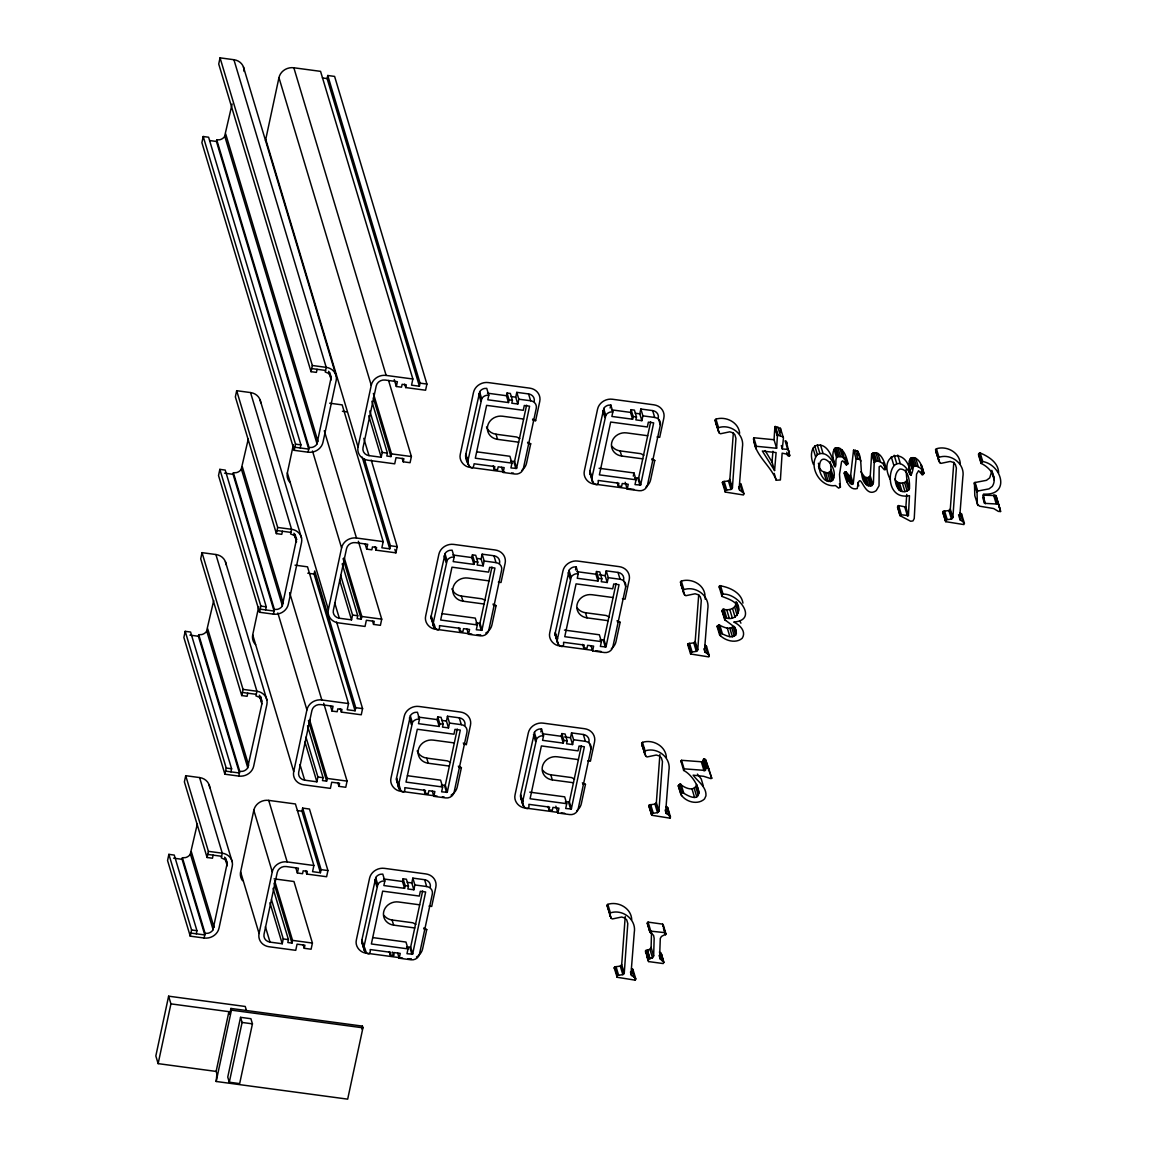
<?xml version="1.0" encoding="UTF-8"?>
<svg xmlns="http://www.w3.org/2000/svg" width="1157" height="1157" viewBox="0 0 1157 1157"><rect width="100%" height="100%" fill="white"/><g stroke="black" fill="none" stroke-linecap="round" stroke-linejoin="round"><path stroke-width="1.5" d="M364.224 946.05L362.155 943.302L361.91 939.889L375.851 877.31A7.231 6.566 -16.7 0 1 380.422 874.273L382.793 874.114L384.847 880.954L383.864 885.553L404.574 888.33L405.152 885.626L403.099 878.799L406.411 879.248L408.464 886.074L407.843 888.966L413.859 889.776L414.886 884.96L412.832 878.12L424.633 879.71A7.231 6.566 -16.7 0 1 430.274 887.202M424.633 879.71L426.687 886.537A7.231 6.566 -16.7 0 1 432.328 894.043L419.456 954.192A7.231 6.566 -16.7 0 1 411.01 959.804L399.208 958.213L400.235 953.397L394.233 952.587L393.611 955.48L390.299 955.031L390.878 952.341L370.168 949.55C371.383 958.531 362.127 951.358 363.963 946.73L377.905 884.15A7.231 6.566 -16.7 0 1 382.475 881.113L384.847 880.954M398.847 784.171L396.779 781.423L396.547 778.01L410.489 715.431A7.231 6.566 -16.7 0 1 415.059 712.394L417.431 712.235L419.485 719.061L418.501 723.66L439.212 726.451L439.79 723.747L437.736 716.921L441.048 717.354L443.102 724.195L442.48 727.088L448.497 727.898L449.523 723.067L447.47 716.241L459.271 717.817A7.231 6.566 -16.7 0 1 464.912 725.323M433.528 622.104L431.46 619.357L431.214 615.943L445.156 553.364A7.231 6.566 -16.7 0 1 449.726 550.342L452.112 550.168L454.166 557.009L453.182 561.608L473.893 564.385L474.471 561.695L472.418 554.854L475.729 555.302L477.783 562.128L477.161 565.021L483.163 565.831L484.19 561.015L482.151 554.174L493.952 555.765A7.231 6.566 -16.7 0 1 499.593 563.257M528.575 393.93L530.629 400.77A7.231 6.566 -16.7 0 1 536.269 408.276L523.398 468.426A7.231 6.566 -16.7 0 1 514.952 474.037L503.15 472.446L504.177 467.63L498.175 466.821L497.553 469.713L494.241 469.265L494.82 466.575L474.11 463.783C472.779 475.267 463.971 459.343 465.852 454.123L479.779 391.543A7.231 6.566 -16.7 0 1 484.349 388.506L486.735 388.347L488.789 395.173L487.806 399.787L508.516 402.564L509.094 399.859L507.041 393.033L510.353 393.467L512.406 400.308L511.784 403.2L517.786 404.01L518.828 399.194L516.774 392.353L528.575 393.93A7.231 6.566 -16.7 0 1 534.216 401.436M520.867 798.084L520.621 794.671L534.563 732.106A7.231 6.566 -16.7 0 1 539.133 729.069L541.505 728.896L543.559 735.736L542.575 740.335L563.285 743.112L563.864 740.422L561.81 733.581L565.122 734.03L567.176 740.87L566.554 743.763L572.57 744.558L573.597 739.742L571.544 732.902L583.345 734.493A7.231 6.566 -16.7 0 1 588.985 741.999M589.506 743.705L591.039 748.825L578.167 808.974A7.231 6.566 -16.7 0 1 569.721 814.586L557.92 813.009L558.947 808.179L552.945 807.384L552.323 810.262L549.011 809.828L549.589 807.123L528.879 804.346C530.094 813.313 520.838 806.154 522.675 801.512L536.617 738.933A7.231 6.566 -16.7 0 1 541.187 735.895L543.559 735.736M555.534 636.017L555.302 632.619L569.23 570.039A7.231 6.566 -16.7 0 1 573.8 567.002L576.186 566.843L578.24 573.67L577.256 578.269L597.967 581.06L598.545 578.355L596.491 571.515L599.803 571.963L601.857 578.804L601.235 581.696L607.237 582.506L608.278 577.676L606.225 570.849L618.026 572.426A7.231 6.566 -16.7 0 1 623.666 579.932M624.173 581.638L625.72 586.773L612.848 646.922A7.231 6.566 -16.7 0 1 604.402 652.534L592.601 650.943L593.628 646.127L587.626 645.317L587.004 648.209L583.692 647.761L584.271 645.056L563.56 642.28C564.775 651.261 555.519 644.087 557.341 639.445L571.283 576.88A7.231 6.566 -16.7 0 1 575.853 573.843L578.24 573.67M592.225 476.944L590.157 474.196L589.925 470.783L603.867 408.219A7.231 6.566 -16.7 0 1 608.423 405.181L610.809 405.008L612.863 411.849L611.879 416.448L632.59 419.224L633.168 416.534L631.115 409.694L634.426 410.142L636.48 416.983L635.858 419.875L641.86 420.671L642.902 415.855L640.848 409.014L652.649 410.605A7.231 6.566 -16.7 0 1 658.29 418.111M705.206 599.181L705.22 596.405M858.364 455.352L857.626 451.056L853.548 450.174L850.67 475.122L853.244 483.669L852.102 484.45C846.664 483.033 849.151 471.969 844.812 472.128L844.162 473.213M858.378 452.488C863.903 461.31 856.715 486.461 871.843 485.636L873.419 482.859L874.215 462.482C878.337 458.244 886.754 465.389 885.394 469.525L884.338 469.8L880.81 465.837L879.161 466.734L879.045 485.781L876.239 490.582C863.223 500.041 860.475 466.17 857.265 488.514C848.949 491.204 845.449 478.897 844.176 472.982M753.829 437.751L756.389 446.298L776.607 448.265L774.047 439.732L753.829 437.751C753.366 454.282 770.736 465.201 776.26 480.227L780.397 479.967L782.132 453.154L786.283 454.021L789.045 456.292L789.725 455.656L786.326 441.439L785.126 440.831L787.686 449.379L789.508 451.751M755.94 448.757L753.381 438.807M818.534 466.213L819.561 469.641A22.287 20.233 -16.7 0 0 824.681 479.793L830.307 481.572L832.997 479.837L833.647 478.101L831.088 469.554L830.307 461.643M833.647 478.101C838.058 465.664 818.1 447.412 819.561 469.641M981.078 463.407L982.741 461.513C1002.179 465.027 1010.611 495.948 983.522 494.082L984.564 503.338L998.549 504.119L1000.574 511.524L998.375 511.394L993.661 508.545L979.675 506.202L977.347 504.221L977.014 491.175L989.018 488.876L992.272 486.432C998.173 477.262 989.307 467.124 981.078 463.407L978.518 454.86L980.181 452.966C988.541 456.509 998.462 462.554 998.607 472.765M651.55 931.486L651.102 947.395L653.662 955.942L652.505 957.851L648.166 959.11L647.92 960.238L648.629 961.583L663.135 963.55L663.901 962.393L661.341 953.845L659.447 951.994L662.006 960.541L663.901 962.393M846.736 481.76L848.558 480.415M923.893 473.603C922.722 467.645 919.106 455.468 910.848 458.1C906.408 463.06 910.067 487.444 913.408 466.647C917.631 464.217 924.718 470.754 923.257 474.442L922.158 474.717L918.6 470.682L916.575 474.124L914.247 518.495L913.003 520.91L910.66 521.257L900.03 515.646L897.47 507.099L898.627 505.595L905.859 507.026L906.77 494.372M909.431 488.428C909.879 481.89 908.881 468.816 899.958 469.033C890.572 474.703 896.227 497.987 908.664 490.091L909.431 488.428L906.871 479.895L906.018 469.684M774.047 439.732L774.901 426.586L780.44 428.321L780.556 432.53M776.607 448.265L777.461 435.133L774.901 426.586M774.583 470.552L762.362 451.042L776.101 452.575L774.583 470.552L772.023 462.005L772.934 451.23M835.426 466.488C833.575 460.949 830.943 453.356 834.964 448.207C843.337 445.619 846.823 457.839 848.009 463.711L846.273 464.796L842.73 460.79L841.587 461.571L839.519 474.298L840.401 487.184L838.623 488.109L835.426 485.55C820.356 487.907 807.832 466.372 817.392 454.629C825.534 450.16 832.519 459.517 834.689 466.459C837.35 466.604 834.269 458.519 837.538 456.755L842.455 456.885L848.009 463.711M653.662 955.942L654.153 938.298L653.604 935.406L649.872 931.862L647.298 923.329L648.079 922.115L662.657 924.139L663.409 925.484L665.969 934.032L661.442 936.447L660.285 938.428L659.664 955.928L660.184 958.922L662.006 960.541M787.686 449.379L782.32 448.959L783.448 437.91L780.44 428.321M708.879 768.971L711.743 778.256L710.948 778.647L703.716 776.318L693.13 775.176C697.787 781.539 706.667 786.89 705.944 795.842L704.512 798.952C697.671 805.417 685.378 801.917 680.837 794.309L682.63 792.531C708.72 809.394 698.568 778.054 683.657 770.446L684.091 768.841L705.408 770.432L702.849 761.885L703.948 758.963L705.669 759.889L709.183 769.709L708.388 770.099M705.408 770.432L705.799 767.944L703.225 759.397M724.687 619.66L722.127 611.113L723.024 609.247C728.563 610.78 736.647 609.001 736.011 601.712C742.968 610.361 735.78 621.656 725.598 617.795L724.687 619.66L734.377 626.935L736.257 630.131L735.693 635.063C731.542 639.04 725.584 635.179 721.332 633.486L719.611 634.875C724.774 640.645 735.809 643.914 742.172 638.288C746.641 631.52 739.641 624.693 733.726 622.047C759.281 620.224 737.616 592.124 722.156 594.235L721.954 596.376C728.404 599.095 738.325 601.553 738.585 610.26M635.8 978.909L634.152 977.101L631.592 968.554L632.937 969.421L635.8 978.909L635.294 980.167L617.144 977.275L614.193 967.816L614.685 966.905L620.297 966.109L621.699 964.591L625.228 916.445M617.144 977.275L617.245 975.438L622.856 974.657L624.259 973.138L627.788 923.59L626.718 919.887L624.751 917.993L621.627 917.024L612.342 918.962L611.127 918.224L606.977 905.237L607.83 904.34C618.243 900.999 631.274 908.144 631.722 919.656M670.467 816.914L668.818 815.107L666.258 806.559L667.603 807.427L670.467 816.914L669.946 818.158L651.81 815.266L648.846 805.807L649.352 804.896L654.963 804.115L656.366 802.596L659.895 754.451M651.42 814.354L651.912 813.443L657.523 812.662L658.926 811.144L662.455 761.581L661.37 757.878L659.418 755.998L656.279 755.029L647.009 756.967L645.794 756.23L642.164 745.831L641.643 743.228L642.497 742.346C652.91 738.99 665.94 746.135 666.389 757.661M709.299 655.657L707.65 653.85L705.09 645.302L706.435 646.17L709.299 655.657L708.778 656.901L690.642 654.009L687.677 644.55L688.184 643.639L693.795 642.858L695.198 641.34L698.727 594.597M690.642 654.009L690.743 652.186L696.355 651.391L697.758 649.887L701.287 600.324L700.202 596.622L698.25 594.727L695.111 593.772L685.841 595.696L684.626 594.973L680.996 584.56L680.475 581.971L681.328 581.089C691.235 577.95 703.933 584.198 704.989 595.161M743.951 493.706L742.302 491.899L739.728 483.351L741.073 484.219L743.951 493.706L743.43 494.965L725.294 492.072L722.33 482.599L722.821 481.688L728.433 480.907L729.85 479.388L733.379 432.646M725.294 492.072L725.396 490.235L731.007 489.454L732.41 487.936L735.939 438.387L734.854 434.685L732.902 432.79L729.763 431.821L720.493 433.759L719.264 433.022L715.648 422.623L715.113 420.034L715.981 419.138C725.887 416.014 738.585 422.247 739.641 433.21M964.403 523.326L962.754 521.518L960.18 512.97L961.525 513.838L964.403 523.326L963.882 524.569L945.746 521.677L942.781 512.218L943.273 511.307L948.885 510.526L950.302 509.008L953.831 462.265M945.341 520.766L945.847 519.855L951.459 519.074L952.862 517.555L956.391 467.992L955.306 464.304L953.354 462.41L950.215 461.441L940.93 463.378L939.715 462.641L936.1 452.242L935.565 449.654L936.432 448.757C946.845 445.416 959.862 452.546 960.324 464.073M197.399 823.625L190.225 854.401A7.651 6.956 -16.7 0 1 185.395 857.612L182.416 857.756L205.107 933.395L208.072 933.251A7.651 6.956 -16.7 0 0 212.917 930.04L227.249 863.035L225.514 859.868L221.276 857.814L222.274 853.186L199.583 777.562L185.713 775.696L184.382 781.872L207.074 857.496L212.469 858.219L213.119 855.139M213.712 600.57L206.539 631.36A7.651 6.956 -16.7 0 1 201.708 634.571L198.744 634.716L239.759 771.444L242.724 771.3A7.651 6.956 -16.7 0 0 247.569 768.089L261.901 703.818L260.614 696.745M248.365 438.633L241.191 469.409A7.651 6.956 -16.7 0 1 236.361 472.635L233.396 472.779L274.411 609.508L277.376 609.363A7.651 6.956 -16.7 0 0 282.221 606.152L296.554 539.148L294.109 535.358L290.581 533.927L291.578 529.313L250.548 392.57L236.679 390.704L235.363 396.88L276.378 533.608L281.758 534.332L282.424 531.251M232.109 104.014L224.574 136.555A7.651 6.956 -16.7 0 1 219.729 139.766L216.764 139.91L309.064 447.557L312.028 447.412A7.651 6.956 -16.7 0 0 316.873 444.201L331.206 377.196L328.762 373.422L325.233 371.99L326.216 367.362L233.916 59.716L220.047 57.85L218.731 64.025L311.031 371.672L316.411 372.395L317.076 369.3M419.485 719.061L417.113 719.235A7.231 6.566 -16.7 0 0 412.543 722.272L398.601 784.836C396.764 789.479 406.02 796.652 404.805 787.671L425.516 790.462L424.937 793.152L428.249 793.601L428.871 790.708L434.873 791.518L433.846 796.334L445.647 797.925A7.231 6.566 -16.7 0 0 454.094 792.314L466.965 732.164A7.231 6.566 -16.7 0 0 461.325 724.658L459.271 717.817M454.166 557.009L451.78 557.168A7.231 6.566 -16.7 0 0 447.209 560.205L433.268 622.784C431.445 627.412 440.701 634.586 439.486 625.619L460.197 628.396L459.618 631.1L462.93 631.534L463.552 628.641L469.554 629.451L468.527 634.267L480.329 635.858A7.231 6.566 -16.7 0 0 488.775 630.247L501.632 570.097A7.231 6.566 -16.7 0 0 496.006 562.606L493.952 555.765M488.789 395.173L486.403 395.347A7.231 6.566 -16.7 0 0 481.833 398.384L467.891 460.949L468.137 464.362M612.863 411.849L610.477 412.022A7.231 6.566 -16.7 0 0 605.906 415.045L591.965 477.624C590.142 482.267 599.398 489.425 598.183 480.459L618.894 483.236L618.315 485.94L621.627 486.388L622.249 483.496L628.251 484.291L627.224 489.122L639.026 490.698A7.231 6.566 -16.7 0 0 647.472 485.087L660.343 424.937L658.796 419.817M661.341 953.845L663.279 961.366M649.872 931.862L647.428 922.519M900.03 515.646L897.644 506.115M900.204 514.663L908.419 515.574L909.474 495.644C877.642 501.993 890.557 438.04 911.065 475.209M300.241 447.961L300.907 444.881L208.607 137.235L203.213 136.512L201.897 142.673L294.196 450.333L308.066 452.185A12.756 11.584 -16.7 0 0 322.977 442.292L336.166 380.595A12.756 11.584 -16.7 0 0 326.216 367.362L312.347 365.496L220.047 57.85M294.861 447.238L308.731 449.104L216.431 141.458L216.764 139.91M265.531 140.879A12.756 11.584 -16.7 0 1 265.748 139.361L278.953 77.664A12.756 11.584 -16.7 0 1 293.849 67.771L320.561 71.358L412.861 379.004L411.545 385.165L419.413 386.236L420.063 383.141L327.764 75.494L334.604 76.42L426.904 384.066L425.588 390.227L405.702 387.566L404.661 384.11M230.937 771.849L231.602 768.769L190.587 632.04L185.192 631.317L183.876 637.478L224.892 774.207L238.776 776.072A12.756 11.584 -16.7 0 0 253.672 766.18L266.877 704.483A12.756 11.584 -16.7 0 0 256.926 691.25L215.896 554.521L202.027 552.656L200.711 558.817L241.726 695.559L247.106 696.283L247.772 693.188M265.589 609.913L266.255 606.818L225.225 470.089L219.844 469.366L218.528 475.541L259.544 612.27L273.428 614.136A12.756 11.584 -16.7 0 0 288.324 604.229L301.529 542.546A12.756 11.584 -16.7 0 0 291.578 529.313L277.694 527.447L236.679 390.704M225.557 771.126L239.427 772.992L198.411 636.263L198.744 634.716M260.209 609.189L274.079 611.055L233.063 474.312L233.396 472.779M419.413 386.236L327.113 78.575L327.764 75.494M196.285 933.8L196.95 930.705L174.259 855.081L168.879 854.358L167.563 860.533L190.254 936.158L204.124 938.023A12.756 11.584 -16.7 0 0 219.02 928.116L232.224 866.434A12.756 11.584 -16.7 0 0 222.274 853.186L208.405 851.335L185.713 775.696M190.905 933.077L204.789 934.943L182.097 859.304L182.416 857.756M168.618 996.177L155.833 1055.951L158.133 1063.63L216.128 1071.425L216.894 1073.985L216.171 1081.477L347.679 1099.15L362.936 1027.821L362.416 1026.114L230.923 1008.441L229.679 1014.226L228.912 1011.666L170.932 1003.871L168.618 996.177L245.241 1006.474L246.267 1009.887M158.133 1063.63L170.932 1003.871M255.596 644.651A12.756 11.584 -16.7 0 1 252.703 634.831L258.734 606.63M290.248 482.715A12.756 11.584 -16.7 0 1 287.355 472.88L293.386 444.678M190.254 936.158L191.57 929.982L168.879 854.358M207.074 857.496L208.405 851.335M224.892 774.207L226.222 768.046L185.192 631.317M241.726 695.559L243.042 689.384L202.027 552.656M259.544 612.27L260.875 606.094L219.844 469.366M276.378 533.608L277.694 527.447M294.196 450.333L295.512 444.158L203.213 136.512M311.031 371.672L312.347 365.496M204.124 938.023L205.107 933.395M238.776 776.072L239.759 771.444M273.428 614.136L274.411 609.508M308.066 452.185L309.064 447.557M242.507 880.636A12.756 11.584 -16.7 0 1 240.613 871.973L253.817 810.276A12.756 11.584 -16.7 0 1 268.713 800.384L295.425 803.97L313.894 865.508L312.564 871.669L320.431 872.725L321.096 869.645L302.642 808.107L309.469 809.032L327.937 870.556L326.607 876.731L306.735 874.056L305.708 870.643M355.083 710.788L314.068 574.046L314.733 570.965L355.749 707.694L355.083 710.788L347.216 709.733L348.532 703.557L307.516 566.829L295.049 565.151M216.128 1071.425L228.912 1011.666M216.171 1081.477L231.429 1010.148L230.923 1008.441M388.578 380.508L411.4 456.552L410.07 462.713L403.243 461.802L403.894 458.722L396.027 457.666L394.711 463.827L367.998 460.24A12.756 11.584 -16.7 0 1 358.048 447.007L371.252 385.31L278.953 77.664M240.555 1017.321L227.755 1077.095L229.303 1082.214L239.658 1083.603L252.443 1023.844L250.91 1018.724L240.555 1017.321L242.088 1022.455L229.303 1082.214M274.079 878.843L293.965 881.518L312.419 943.056L311.103 949.217L304.262 948.306L304.927 945.211L297.06 944.155L295.744 950.331L269.031 946.744A12.756 11.584 -16.7 0 1 259.067 933.497L272.271 871.814L253.817 810.276M323.7 703.225L347.071 781.105L345.755 787.281L338.914 786.355L339.58 783.275L331.712 782.219L330.396 788.38L303.669 784.793A12.756 11.584 -16.7 0 1 293.719 771.56L306.923 709.863L277.839 612.935M358.352 541.274L381.723 619.169L380.407 625.33L373.566 624.418L374.232 621.323L366.364 620.268L365.034 626.443L338.321 622.856A12.756 11.584 -16.7 0 1 328.371 609.623L341.575 547.926L312.491 450.999M320.431 872.725L301.977 811.202L302.642 808.107M405.702 387.566L406.281 384.862L402.144 384.312L401.522 387.19L396.345 386.496L397.372 381.68L385.151 380.046A7.651 6.956 -16.7 0 0 376.213 385.975L363.009 447.672A7.651 6.956 -16.7 0 0 368.982 455.612L381.203 457.261L382.229 452.43L369.792 410.952M306.735 874.056L307.314 871.366L303.163 870.802L302.555 873.694L297.378 873L298.405 868.184L286.184 866.535A7.651 6.956 -16.7 0 0 277.246 872.479L264.042 934.176A7.651 6.956 -16.7 0 0 270.015 942.116L282.236 943.75L283.263 938.934L271.476 899.625M336.615 622.076L362.575 708.619L361.259 714.78L341.387 712.119L341.966 709.415L337.815 708.865L337.193 711.757L332.016 711.063L333.057 706.233L320.836 704.599A7.651 6.956 -16.7 0 0 311.898 710.528L298.694 772.225A7.651 6.956 -16.7 0 0 304.667 780.165L316.888 781.814L317.915 776.998L305.969 737.183M371.267 460.139L397.227 546.668L395.911 552.844L376.025 550.168L376.603 547.478L372.467 546.914L371.845 549.806L366.668 549.112L367.709 544.296L355.488 542.647A7.651 6.956 -16.7 0 0 346.55 548.592L333.346 610.289A7.651 6.956 -16.7 0 0 339.319 618.228L351.526 619.863L352.567 615.047L340.621 575.246M371.86 401.277L387.407 453.125L386.8 456.017L390.936 456.581L391.514 453.877L373.364 393.394M273.052 888.359L288.44 939.629L287.818 942.521L291.969 943.085L292.547 940.381L274.599 880.564M307.516 725.757L323.092 777.692L322.47 780.585L326.621 781.134L327.185 778.43L309.541 719.582M342.168 563.821L357.744 615.741L357.123 618.633L361.259 619.197L361.837 616.493L344.193 557.645M329.702 403.2L342.168 404.878L383.184 541.621L381.868 547.782L389.735 548.837L390.401 545.757L364.441 459.213M361.808 1029.007L362.416 1026.114M404.574 888.33L402.52 881.489L403.099 878.799M439.212 726.451L437.158 719.611L437.736 716.921M473.893 564.385L471.839 557.558L472.418 554.854M508.516 402.564L506.462 395.723L507.041 393.033M413.859 889.776L411.805 882.936L412.832 878.12M448.497 727.898L446.443 721.057L447.47 716.241M483.163 565.831L481.11 558.99L482.151 554.174M517.786 404.01L515.733 397.169L516.774 392.353M408.016 948.885L406.989 953.715L412.615 954.178L425.646 891.975L420.353 891.252L419.326 896.068L382.663 891.136L371.368 943.967L408.016 948.885L405.977 942.058L372.814 937.604M442.654 787.006L441.627 791.822L447.253 792.299L460.284 730.096L454.99 729.358L453.963 734.189L417.301 729.257L406.006 782.089L442.654 787.006L440.615 780.165L407.438 775.711M477.335 624.939L476.308 629.77L481.934 630.232L494.95 568.029L489.671 567.306L488.63 572.122L451.982 567.19L440.672 620.022L477.335 624.939L475.281 618.113L442.119 613.658M511.958 463.118L510.931 467.934L516.557 468.411L529.588 406.208L524.295 405.471L523.268 410.301L486.605 405.369L475.31 458.201L511.958 463.118L509.904 456.277L476.742 451.823M406.599 947.091L410.663 947.033L422.652 890.948M441.236 785.213L445.3 785.155L457.29 729.069M475.903 623.146L479.967 623.088L491.971 567.002M510.526 461.325L514.59 461.267L526.594 405.181M423.65 928.059L426.745 929.577L422.623 948.856A12.756 11.584 -16.7 0 1 416.462 957.013M458.288 766.18L461.383 767.684L457.261 786.962A12.756 11.584 -16.7 0 1 451.1 795.134M463.639 744.197L466.343 744.558L470.465 725.28A12.756 11.584 -16.7 0 0 460.515 712.047L419.094 706.479C412.601 705.524 405.586 709.82 404.198 716.371L390.994 778.068C389.432 784.388 394.653 790.723 400.944 791.301L437.187 796.175M492.954 604.113L496.064 605.632L491.942 624.91A12.756 11.584 -16.7 0 1 485.781 633.067M527.578 442.292L530.687 443.796L526.565 463.089A12.756 11.584 -16.7 0 1 521.908 470.248M532.943 420.309L535.633 420.671L539.755 401.392A12.756 11.584 -16.7 0 0 529.805 388.159L488.399 382.591C481.905 381.636 474.891 385.946 473.488 392.483L460.298 454.18C458.736 460.486 463.957 466.85 470.248 467.414L504.756 472.056M540.854 731.962L541.505 728.896M575.535 569.909L576.186 566.843M610.158 408.074L610.809 405.008M563.285 743.112L561.232 736.286L561.81 733.581M597.967 581.06L595.913 574.219L596.491 571.515M632.59 419.224L630.536 412.398L631.115 409.694M572.57 744.558L570.517 737.732L571.544 732.902M607.237 582.506L605.183 575.665L606.225 570.849M641.86 420.671L639.807 413.844L640.848 409.014M633.298 476.163L633.978 472.953L599.08 468.267M566.728 803.681L565.701 808.497L571.327 808.96L584.357 746.757L579.064 746.034L578.037 750.85L541.389 745.932L530.08 798.749L566.728 803.681L564.688 796.84L529.776 792.155M601.409 641.614L600.382 646.43L606.008 646.908L619.038 584.704L613.745 583.967L612.718 588.783L576.056 583.866L564.761 636.697L601.409 641.614L599.355 634.774L564.442 630.088M636.032 479.793L635.005 484.609L640.631 485.072L653.662 422.869L648.368 422.146L647.341 426.962L610.679 422.045L599.384 474.862L636.032 479.793L633.978 472.953M565.31 801.888L569.374 801.815L581.364 745.73M599.977 639.821L604.041 639.763L616.045 583.678M634.6 478L638.664 477.942L650.668 421.842M582.361 782.855L585.456 784.359L581.335 803.638A12.756 11.584 -16.7 0 1 576.678 810.811M617.028 620.788L620.138 622.292L616.016 641.571A12.756 11.584 -16.7 0 1 611.359 648.744M651.666 458.967L654.761 460.472L650.639 479.75A12.756 11.584 -16.7 0 1 645.982 486.923M647.92 960.238L645.592 950.562L649.93 949.304L651.102 947.395M977.969 505.537L974.787 495.673L974.454 482.628L986.458 480.329L989.712 477.884L991.665 471.55L994.225 480.097M853.244 483.669L856.108 458.722L853.548 450.174M834.689 466.459C832.852 457.594 826.807 440.774 814.817 446.081C810.102 450.868 810.999 458.75 813.429 464.478M860.88 471.738L864.785 477.161L867.938 477.667L870.252 475.975L871.655 453.934C879.855 448.714 885.235 462.641 886.016 468.744M818.982 466.994A22.287 20.233 -16.7 0 0 822.121 471.261L827.747 473.025L830.422 471.289L831.088 469.554M680.837 794.309L678.262 785.762L680.07 783.983C684.149 787.729 694.272 792.588 696.615 784.489L699.175 793.037M755.955 447.354L756.389 446.298M740.87 486.417L741.073 484.219M706.218 648.354L706.435 646.17M632.72 971.62L632.937 969.421M961.322 516.036L961.525 513.838M894.708 479.114C896.371 483.51 902.735 484.277 906.09 481.543L906.871 479.895M662.932 926.497L663.409 925.484M720.869 588.638L719.394 587.828L719.582 585.688C729.112 587.12 741.319 592.326 742.953 603.115M719.611 634.875L717.051 626.327L718.772 624.939C723.024 626.631 728.982 630.493 733.133 626.515L735.693 635.063M835.137 466.864L832.866 457.941M920.683 465.895L921.334 465.056M910.588 474.674C907.956 445.228 876.832 453.067 890.196 479.331M718.208 431.171L717.687 428.582L718.54 427.685C730.617 423.592 744.718 434.106 742.418 447.166L739.222 487.618L739.641 490.25L742.302 491.899M683.556 593.107L683.035 590.518L683.888 589.622C695.964 585.529 710.08 596.043 707.766 609.103L704.57 649.554L704.989 652.186L707.65 653.85M644.724 754.364L644.203 751.775L645.056 750.893C657.133 746.786 671.234 757.3 668.934 770.374L665.738 810.811L666.157 813.443L668.818 815.107M938.66 460.775L938.139 458.186L938.992 457.304C951.068 453.197 965.169 463.726 962.87 476.785L959.674 517.237L960.093 519.869L962.754 521.518M634.152 977.101L631.491 975.452L631.071 972.82L634.282 932.368C636.581 919.309 622.466 908.795 610.39 912.887L609.537 913.784L610.072 916.373M681.097 761.899L681.516 760.294L702.849 761.885M845.998 471.868L849.542 475.903L850.67 475.122M650.003 931.067L665.217 932.687L665.969 934.032M705.799 767.944L708.229 768.436L711.743 778.256M777.461 435.133L783 436.869M1000.574 511.524L995.989 495.586L982.843 495.167L985.417 503.714M856.108 458.722L860.186 459.604L860.938 461.036M322.384 77.938L327.113 78.575M209.634 140.547L216.431 141.458M371.252 385.31A12.756 11.584 -16.7 0 1 386.149 375.418L412.861 379.004M311.681 368.577L325.565 370.442M420.063 383.141L426.904 384.066M487.473 393.178L506.462 395.723M611.547 409.838L630.536 412.398M511.235 396.562L515.733 397.169M635.309 413.237L639.807 413.844M518.828 399.194L530.629 400.77M642.902 415.855L654.703 417.446A7.231 6.566 -16.7 0 1 660.343 424.937M509.094 399.859L512.406 400.308M633.168 416.534L636.48 416.983M523.629 419.051L502.5 416.216A12.756 11.584 -16.7 0 0 487.603 426.109A12.756 11.584 -16.7 0 0 497.553 439.356L518.669 442.191M647.703 435.726L626.573 432.892A12.756 11.584 -16.7 0 0 611.677 442.784A12.756 11.584 -16.7 0 0 621.627 456.017L642.757 458.852M657.017 436.97L659.707 437.332L663.843 418.053A12.756 11.584 -16.7 0 0 653.893 404.82L612.472 399.252C605.979 398.312 598.964 402.607 597.562 409.159L584.372 470.841C582.824 477.161 588.016 483.525 594.322 484.089L634.007 489.411M342.414 411.256L347.143 411.892M486.49 426.991A12.756 11.584 -16.7 0 0 496.02 434.222L516.716 437.013L519.826 438.517M612.024 446.327A12.756 11.584 -16.7 0 0 620.094 450.897L640.804 453.674L643.899 455.193M527.997 443.435L530.687 443.796M652.071 460.11L654.761 460.472M382.229 452.43L387.407 453.125M391.514 453.877L411.4 456.552M295.512 444.158L300.907 444.881M224.574 473.17L233.063 474.312M341.575 547.926A12.756 11.584 -16.7 0 1 356.472 538.019L383.184 541.621M277.044 530.528L290.913 532.394M390.401 545.757L397.227 546.668M452.85 554.998L471.839 557.558M576.924 571.674L595.913 574.219M476.612 558.397L481.11 558.99M599.181 574.855L605.183 575.665M484.19 561.015L496.006 562.606M608.278 577.676L620.08 579.267A7.231 6.566 -16.7 0 1 625.72 586.773M474.471 561.695L477.783 562.128M598.545 578.355L601.857 578.804M489.006 580.886L467.876 578.037A12.756 11.584 -16.7 0 0 452.98 587.944A12.756 11.584 -16.7 0 0 462.93 601.177L484.045 604.012M498.32 582.13L501.01 582.492L505.132 563.213A12.756 11.584 -16.7 0 0 495.182 549.98L453.775 544.412C447.282 543.472 440.267 547.753 438.865 554.319L425.675 616.001C424.113 622.307 429.319 628.67 435.625 629.234L471.854 634.108M613.08 597.547L591.95 594.712A12.756 11.584 -16.7 0 0 577.054 604.605A12.756 11.584 -16.7 0 0 587.004 617.852L608.119 620.687M622.394 598.805L625.084 599.167L629.206 579.888A12.756 11.584 -16.7 0 0 619.255 566.641L577.849 561.087C571.356 560.133 564.341 564.428 562.938 570.98L549.749 632.677C548.187 638.997 553.408 645.331 559.699 645.91L592.485 650.321M307.776 573.207L314.068 574.046M451.866 588.826A12.756 11.584 -16.7 0 0 461.383 596.043L482.093 598.834L485.202 600.338M577.401 608.148A12.756 11.584 -16.7 0 0 585.471 612.718L606.167 615.495L609.276 617.014M493.374 605.27L496.064 605.632M617.448 621.931L620.138 622.292M352.567 615.047L357.744 615.741M361.837 616.493L381.723 619.169M595.942 650.784L601.105 651.478M260.875 606.094L266.255 606.818M189.922 635.121L198.411 636.263M243.042 689.384L256.926 691.25L255.928 695.878L259.457 697.309L261.641 700.216M306.923 709.863A12.756 11.584 -16.7 0 1 321.82 699.971L348.532 703.557M242.392 692.465L256.261 694.33M355.749 707.694L362.575 708.619M418.183 717.065L437.158 719.611M542.257 733.726L561.232 736.286M441.931 720.449L446.443 721.057M564.515 736.922L570.517 737.732M449.523 723.067L461.325 724.658M573.597 739.742L585.399 741.333A7.231 6.566 -16.7 0 1 591.039 748.825M439.79 723.747L443.102 724.195M563.864 740.422L567.176 740.87M454.325 742.939L433.21 740.104A12.756 11.584 -16.7 0 0 418.299 749.996A12.756 11.584 -16.7 0 0 428.249 763.244L449.379 766.079M578.399 759.614L557.284 756.779A12.756 11.584 -16.7 0 0 542.373 766.672A12.756 11.584 -16.7 0 0 552.323 779.905L573.453 782.739M587.727 760.858L590.417 761.219L594.539 741.941A12.756 11.584 -16.7 0 0 584.589 728.708L543.168 723.139C536.689 722.185 529.66 726.495 528.272 733.046L515.067 794.729C513.506 801.049 518.726 807.398 525.018 807.976M417.185 750.879A12.756 11.584 -16.7 0 0 426.716 758.11L447.426 760.887L450.521 762.405M542.734 770.215A12.756 11.584 -16.7 0 0 550.79 774.785L571.5 777.562L574.595 779.066M458.693 767.322L461.383 767.684M582.766 783.998L585.456 784.359M317.915 776.998L323.092 777.692M327.185 778.43L347.071 781.105M526.739 808.208L557.804 812.373M561.261 812.836L564.717 813.299M226.222 768.046L231.602 768.769M297.262 810.565L301.977 811.202M272.271 871.814A12.756 11.584 -16.7 0 1 287.167 861.907L313.894 865.508M207.739 854.416L221.609 856.281M321.096 869.645L327.937 870.556M383.546 878.944L402.52 881.489M407.293 882.328L411.805 882.936M414.886 884.96L426.687 886.537M405.152 885.626L408.464 886.074M173.608 858.161L182.097 859.304M419.687 904.817L398.572 901.983A12.756 11.584 -16.7 0 0 383.661 911.89A12.756 11.584 -16.7 0 0 393.611 925.123L414.741 927.957M429.001 906.076L431.706 906.437L435.827 887.159A12.756 11.584 -16.7 0 0 425.877 873.925L384.457 868.357C377.977 867.403 370.949 871.713 369.56 878.25L356.356 939.947C354.809 946.267 360.015 952.616 366.306 953.18L402.549 958.054M384.023 915.418A12.756 11.584 -16.7 0 0 392.078 919.989L412.789 922.78L415.884 924.284M424.055 929.216L426.745 929.577M283.263 938.934L288.44 939.629M292.547 940.381L312.419 943.056M191.57 929.982L196.95 930.705M231.429 1010.148L362.936 1027.821M242.088 1022.455L252.443 1023.844M724.022 483.872L722.33 482.599M689.37 645.823L687.677 644.55M532.538 419.152L535.633 420.671M463.234 743.04L466.343 744.558M642.164 745.831L644.435 748.42M978.518 454.86L979.603 455.684M722.127 611.113L725.526 620.485M556.372 637.536L557.602 638.78M521.691 799.603L522.935 800.832M697.396 774.105L701.214 778.936L703.34 785.965M717.051 626.327L718.107 627.788M765.11 450.565L772.023 462.005M936.1 452.242L939.715 462.641M715.648 422.623L719.264 433.022M680.996 584.56L684.626 594.973M647.298 923.329L650.379 932.773M678.262 785.762L681.589 795.669M466.083 457.536L466.922 459.04M645.36 951.69L646.069 953.035M739.815 620.904L740.914 623.16M942.781 512.218L945.746 521.677M648.846 805.807L651.81 815.266M614.193 967.816L614.584 968.727M786.326 441.439L786.948 443.203M667.603 807.427L669.946 818.158M991.838 470.364L993.877 477.205M995.989 495.586L1000.429 510.353M994.832 494.994L997.392 503.541M993.603 495.109L996.163 503.657M980.181 452.966L982.741 461.513M979.27 452.994L981.83 461.542M980.109 457.391L981.657 462.511M978.533 453.862L981.093 462.41M982.669 497.38L984.564 503.338M975.091 482.397L977.665 490.93M974.454 482.628L977.014 491.175M974.266 483.366L976.826 491.913M958.546 514.735L960.093 519.869M936.432 448.757L938.992 457.304M935.565 449.654L938.139 458.186M950.302 509.008L952.862 517.555M949.825 509.977L952.385 518.524M948.885 510.526L951.459 519.074M944.589 510.96L947.164 519.507M943.273 511.307L945.847 519.855M921.334 464.825L923.893 473.372M921.71 469.323L923.257 474.442M921.131 471.304L922.158 474.717M915.722 458.215L918.282 466.763M913.77 457.565L916.33 466.112M912.135 457.579L914.695 466.126M910.848 458.1L913.408 466.647M909.923 459.141L912.483 467.688M909.359 460.688L911.918 469.236M908.766 466.155L911.34 474.703M906.09 481.543L908.664 490.091M897.745 455.063L900.305 463.61M904.6 482.599L907.175 491.147M894.216 455.236L896.776 463.783M902.402 483.062L904.962 491.609M899.481 482.932L902.041 491.465M891.252 456.784L893.826 465.331M905.859 507.026L908.419 515.574M897.716 482.426L900.276 490.973M904.948 507.561L907.507 516.109M896.198 481.428L898.772 489.975M898.627 505.595L901.187 514.142M883.341 462.699L885.394 469.525M877.845 453.356L880.419 461.903M875.892 452.705L878.467 461.253M874.056 452.662L876.616 461.209M872.638 453.067L875.198 461.614M871.655 453.934L874.215 462.482M870.252 475.975L872.826 484.523M869.283 477.089L871.843 485.636M867.938 477.667L870.498 486.215M866.231 477.682L868.791 486.229M857.626 451.056L860.186 459.604M864.785 477.161L867.345 485.709M863.411 475.99L865.971 484.537M855.298 450.174L857.858 458.722M857.756 482.469L858.783 485.897M845.333 457.666L847.387 464.507M841.819 449.784L844.393 458.331M845.449 461.441L846.476 464.868M845.246 461.383L846.273 464.796M849.542 475.903L852.102 484.45M839.895 448.352L842.455 456.885M847.98 474.804L850.554 483.351M845.767 471.752L848.327 480.3M837.885 447.687L840.459 456.234M844.812 472.128L847.372 480.676M836.251 447.687L838.811 456.234M834.964 448.207L837.538 456.755M834.052 449.22L836.612 457.767M839.389 483.756L840.401 487.184M830.422 471.289L832.997 479.837M829.309 472.446L831.883 480.994M820.487 444.953L823.061 453.501M827.747 473.025L830.307 481.572M817.319 444.997L819.879 453.544M825.722 473.011L828.296 481.558M823.871 472.446L826.431 480.994M814.817 446.081L817.392 454.629M818.375 463.219L819.387 466.633M813.009 448.178L815.584 456.726M788.698 452.228L789.725 455.656M786.774 452.242L787.801 455.67M777.88 427.063L780.44 435.611M775.436 426.398L777.996 434.931M781.308 445.546L782.32 448.959M774.698 427.15L777.258 435.683M774.207 473.387L776.26 480.227M738.614 486.822L739.641 490.25M715.981 419.138L718.54 427.685M715.113 420.034L717.687 428.582M729.85 479.388L732.41 487.936M729.373 480.357L731.933 488.905M728.433 480.907L731.007 489.454M724.137 481.341L726.712 489.888M722.821 481.688L725.396 490.235M736.72 602.681L738.253 607.815M735.736 604.359L738.296 612.906M734.623 606.904L737.197 615.452M732.555 608.698L735.129 617.245M729.821 609.638L732.381 618.185M734.377 626.472L736.431 633.298M720.493 585.572L723.053 594.12M719.582 585.688L722.156 594.235M726.697 609.652L729.257 618.2M731.788 627.673L734.348 636.22M719.104 586.585L721.954 596.376M724.065 609.146L726.625 617.693M729.85 628.208L732.41 636.755M723.024 609.247L725.598 617.795M722.228 610.101L724.788 618.648M727.319 628.135L729.879 636.683M719.799 625.156L722.358 633.703M718.772 624.939L721.332 633.486M717.571 625.633L720.681 636.336M652.649 410.605L654.703 417.446M703.962 648.773L704.989 652.186M681.328 581.089L683.888 589.622M680.475 581.971L683.035 590.518M695.198 641.34L697.758 649.887M694.721 642.294L697.281 650.841M693.795 642.858L696.355 651.391M689.5 643.278L692.06 651.825M638.664 477.942L640.718 484.769M688.184 643.639L690.743 652.186M637.912 478.434L639.966 485.275M620.094 450.897L621.627 456.017M603.679 408.522L605.733 415.349M625.17 482.281L627.224 489.122M602.783 410.663L604.836 417.503M705.669 759.889L708.229 768.436M705.061 759.122L707.621 767.669M703.948 758.963L706.508 767.51M703.109 760.525L705.683 769.072M701.532 762.434L704.107 770.981M617.288 482.512L618.315 485.94M695.733 786.717L698.293 795.264M694.186 788.192L696.745 796.739M691.987 788.915L694.562 797.462M681.516 760.294L684.091 768.841M680.894 760.901L683.657 770.446M589.925 470.783L591.965 477.624M589.795 471.666L593.049 482.541M589.795 472.533L592.21 481.037M618.026 572.426L620.08 579.267M681.083 784.301L683.657 792.849M680.07 783.983L682.63 792.531M678.667 784.75L681.227 793.297M665.13 810.03L666.157 813.443M642.497 742.346L645.056 750.893M643.22 747.682L645.794 756.23M641.643 743.228L644.203 751.775M656.366 802.596L658.926 811.144M655.889 803.565L658.449 812.098M654.963 804.115L657.523 812.662M604.041 639.763L606.094 646.604M603.289 640.269L605.342 647.096M650.653 804.549L653.228 813.082M649.352 804.896L651.912 813.443M585.471 612.718L587.004 617.852M569.056 570.343L571.11 577.184M591.053 645.808L592.601 650.943M568.159 572.484L570.213 579.324M582.665 644.348L583.692 647.761M662.657 924.139L665.217 932.687M663.438 928.203L665.492 935.044M514.59 461.267L516.644 468.108M513.838 461.773L515.892 468.599M660.907 952.847L663.482 961.395M659.157 955.494L660.184 958.922M648.079 922.115L650.639 930.647M496.02 434.222L497.553 439.356M555.302 632.619L557.341 639.445M555.172 633.486L558.412 644.377M649.93 949.304L652.505 957.851M555.172 634.354L557.226 641.195M555.244 634.86L557.587 642.858M583.345 734.493L585.399 741.333M647.472 950.157L650.032 958.705M647.226 950.157L649.786 958.705M479.605 391.847L481.659 398.688M501.603 467.327L503.15 472.446M478.709 393.987L480.762 400.828M645.592 950.562L648.166 959.11M646.575 954.742L648.629 961.583M493.215 465.852L494.241 469.265M633.241 973.326L635.294 980.167M630.464 972.025L631.491 975.452M607.83 904.34L610.39 912.887M611.127 918.224L606.977 905.237M621.699 964.591L624.259 973.138M621.222 965.56L623.782 974.107M620.297 966.109L622.856 974.657M465.852 454.123L467.891 460.949M465.721 454.99L468.961 465.881M465.721 455.858L467.847 463.19M569.374 801.815L571.413 808.656M568.608 802.322L570.661 809.162M616.001 966.543L618.561 975.091M614.685 966.905L617.245 975.438M550.79 774.785L552.323 779.905M534.375 732.41L536.429 739.236M555.866 806.169L557.92 813.009M533.478 734.55L535.532 741.391M547.984 806.4L549.011 809.828M479.967 623.088L482.021 629.929M479.215 623.594L481.269 630.435M461.383 596.043L462.93 601.177M520.621 794.671L522.675 801.512M520.491 795.553L523.745 806.429M520.491 796.421L522.545 803.247M520.563 796.913L522.906 804.925M394.262 379.583L396.345 386.496M444.982 553.668L447.021 560.509M466.98 629.148L468.527 634.267M444.086 555.823L446.139 562.649M293.849 67.771L386.149 375.418M458.591 627.673L459.618 631.1M402.202 458.346L403.243 461.802M373.306 397.82L390.936 456.581M434.049 623.811L435.582 628.945M431.214 615.943L433.268 622.784M431.098 616.826L434.338 627.701M431.098 617.679L433.513 626.197M368.765 415.768L381.203 457.261M363.804 438.329L368.982 455.612M394.87 549.387L395.911 552.844M362.213 457.102L389.735 548.837M265.748 139.361L358.048 447.007M243.447 66.947L336.181 376.039M329.702 372.38L331.249 377.558M328.617 371.296L331.206 379.93M374.998 546.711L376.025 550.168M445.3 785.155L447.34 791.995M444.534 785.661L446.588 792.487M365.12 543.92L366.668 549.112M426.716 758.11L428.249 763.244M410.301 715.735L412.355 722.575M324.278 430.722L356.472 538.019M432.313 791.2L433.846 796.334M409.404 717.875L411.458 724.716M423.91 789.739L424.937 793.152M372.525 620.947L373.566 624.418M225.702 133.981L318.001 441.627M224.762 136.237L317.061 443.883M343.094 558.614L361.259 619.197M339.594 580.062L351.526 619.863M399.367 785.878L400.9 791.012M396.547 778.01L398.601 784.836M396.417 778.878L399.671 789.768M396.417 779.746L398.832 788.25M334.648 602.652L339.319 618.228M287.355 472.88L328.371 609.623M260.079 399.801L301.529 537.991M295.049 534.303L296.611 539.509M293.95 533.218L296.554 541.881M340.346 708.648L341.387 712.119M410.663 947.033L412.702 953.874M409.896 947.54L411.95 954.38M330.468 705.871L332.016 711.063M392.078 919.989L393.611 925.123M375.663 877.613L377.717 884.454M289.626 592.659L321.82 699.971M397.675 953.093L399.208 958.213M374.767 879.768L376.82 886.595M392.585 952.066L393.611 955.48M389.273 951.618L390.299 955.031M337.873 782.899L338.914 786.355M242.334 466.835L283.349 603.564M241.394 469.091L282.409 605.82M308.442 720.551L326.621 781.134M304.942 741.999L316.888 781.814M364.73 947.757L366.263 952.891M361.91 939.889L363.963 946.73M361.779 940.771L365.034 951.647M361.779 941.624L363.833 948.465M361.852 942.131L364.195 950.128M299.996 764.589L304.667 780.165M252.703 634.831L293.719 771.56M225.427 561.752L266.877 699.927M260.397 696.254L261.959 701.446M259.313 695.169L261.901 703.818M295.83 867.866L297.378 873M268.713 800.384L287.167 861.907M303.25 944.879L304.262 948.306M207.681 628.772L248.697 765.515M206.741 631.028L247.772 767.771M274.021 883.254L291.969 943.085M269.928 902.735L282.236 943.75M265.401 926.728L270.015 942.116M240.613 871.973L259.067 933.497M209.099 784.793L232.224 861.878M225.76 858.234L227.307 863.382M224.675 857.163L227.249 865.769M191.368 851.827L214.059 927.451M190.428 854.083L213.119 929.707M199.583 777.562A12.756 11.584 -16.7 0 1 209.75 787.743M411.328 958.748A12.756 11.584 -16.7 0 1 407.727 958.748M250.548 392.57A12.756 11.584 -16.7 0 1 260.715 402.766M480.632 634.803A12.756 11.584 -16.7 0 1 477.031 634.803M215.896 554.521A12.756 11.584 -16.7 0 1 226.063 564.703M444.158 796.985A12.756 11.584 -16.7 0 1 442.364 796.869M233.916 59.716A12.756 11.584 -16.7 0 1 244.084 71.43M513.448 473.097A12.756 11.584 -16.7 0 1 511.654 472.982"/></g></svg>
